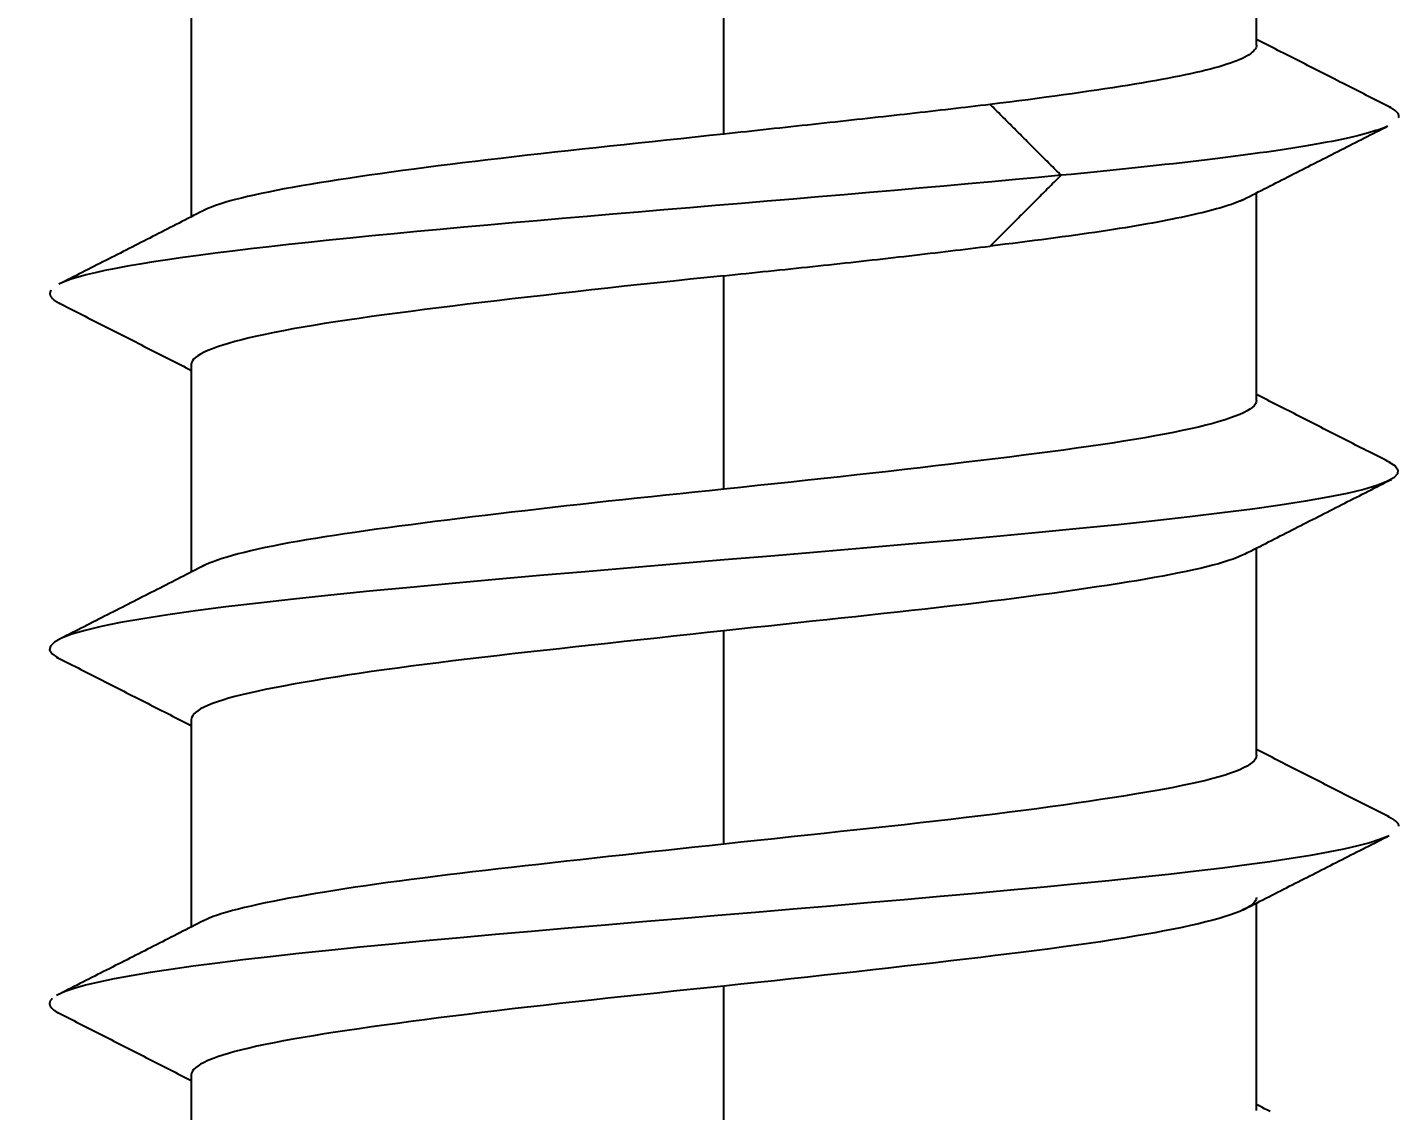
# Model space of a CAD drawing. Extents: x 0 to 395, y 0 to 289.
# Drawn here: x 292.054 to 295.915, y 177.631 to 180.681 of the extents above; entities that cross this region are included whole.
import ezdxf

# ---------------------------------------------------------------- set-up
doc = ezdxf.new("R2010")
doc.units = 0
doc.header["$LTSCALE"] = 10
doc.header["$MEASUREMENT"] = 0
doc.header["$PDMODE"] = 3
doc.header["$PDSIZE"] = -10
doc.layers.get('0').update_dxf_attribs({"linetype": 'CONTINUOUS'})
doc.layers.get('DEFPOINTS').update_dxf_attribs({"linetype": 'CONTINUOUS'})
doc.layers.add('1', color=7, linetype='CONTINUOUS')
doc.styles.add('Daelim Dimension', font='')
doc.styles.get('Daelim Dimension').set_extended_font_data('나눔고딕')
doc.dimstyles.new('DEFAULT', dxfattribs={"dimscale": 2, "dimtxt": 2, "dimasz": 2, "dimexe": 0, "dimexo": 2, "dimgap": 1, "dimtad": 1, "dimdec": 0, "dimzin": 9, "dimdsep": 46, "dimtxsty": 'Daelim Dimension', "dimcen": 0.5, "dimclrd": 5, "dimclre": 5, "dimclrt": 256, "dimadec": 1, "dimazin": 0, "dimtfac": 1, "dimtdec": 0, "dimtix": 1, "dimtmove": 0, "dimatfit": 3, "dimfxl": 1, "dimtolj": 1, "dimtzin": 1, "dimlwd": 9, "dimlwe": 9, "dimarcsym": 0})

# ---------------------------------------------------------------- blocks, each defined once
blk = doc.blocks.new('*D3')
at = {"color": 5, "linetype": 'ByBlock', "lineweight": 9, "ltscale": 0.5, "transparency": 16777216}
for p, q in [((290.0153, 206.1316), (281.6362, 206.1316)), ((281.6362, 178.1316), (281.6362, 202.1316)), ((286.0153, 174.1316), (281.6362, 174.1316))]:
    blk.add_line(p, q, dxfattribs=at)
at = {"color": 5, "ltscale": 0.5, "transparency": 16777216}
for points in [[(280.9695, 202.1316), (282.3028, 202.1316), (281.6362, 206.1316)], [(280.9695, 178.1316), (282.3028, 178.1316), (281.6362, 174.1316)]]:
    blk.add_solid(points, dxfattribs=at)
at = {"layer": 'DEFPOINTS', "color": 0, "ltscale": 0.5, "transparency": 16777216}
for p in [(281.6362, 206.1316), (294.0153, 206.1316), (290.0153, 174.1316)]:
    blk.add_point(p, dxfattribs=at)
at = {"color": 7, "ltscale": 0.5, "transparency": 16777216, "insert": (276.3658, 190.1316), "char_height": 6, "attachment_point": 5, "rotation": 90, "style": 'Daelim Dimension'}
blk.add_mtext('\\A1;32', dxfattribs=at)

msp = doc.modelspace()

# ---------------------------------------------------------------- linework, layer by layer
at = {"layer": '1'}
for p, q in [((295.5153, 180.6312), (295.5153, 181.2151)), ((294.0153, 180.3816), (294.0153, 180.9816)), ((292.5153, 180.7318), (292.5153, 180.148)), ((295.5153, 179.6312), (295.5153, 180.2157)), ((294.0153, 179.3816), (294.0153, 179.9816)), ((292.5153, 179.732), (292.5153, 179.1475)), ((295.5153, 178.6312), (295.5153, 179.2152)), ((294.0153, 178.3816), (294.0153, 178.9816)), ((292.5153, 178.7318), (292.5153, 178.1482)), ((295.5153, 177.6311), (295.5153, 178.2155)), ((294.0153, 177.3816), (294.0153, 177.9816)), ((292.5153, 177.732), (292.5153, 177.1476))]:
    msp.add_line(p, q, dxfattribs=at)
for points in [[(295.8931, 180.4556), (295.8855, 180.4595), (295.8779, 180.4633), (295.8704, 180.4671), (295.8628, 180.471), (295.8553, 180.4748), (295.8477, 180.4786), (295.8401, 180.4825), (295.8326, 180.4863), (295.825, 180.4901), (295.8175, 180.494), (295.8099, 180.4978), (295.8023, 180.5016), (295.7948, 180.5055), (295.7872, 180.5093), (295.7797, 180.5132), (295.7721, 180.517), (295.7646, 180.5208), (295.757, 180.5247), (295.7494, 180.5285), (295.7419, 180.5323), (295.7343, 180.5362), (295.7268, 180.54), (295.7192, 180.5439), (295.7117, 180.5477), (295.7041, 180.5516), (295.6965, 180.5554), (295.689, 180.5592), (295.6814, 180.5631), (295.6739, 180.5669), (295.6663, 180.5708), (295.6588, 180.5746), (295.6512, 180.5785), (295.6437, 180.5823), (295.6361, 180.5862), (295.6286, 180.59), (295.621, 180.5939), (295.6134, 180.5977), (295.6059, 180.6015), (295.5983, 180.6054), (295.5908, 180.6092), (295.5832, 180.6131), (295.5757, 180.6169), (295.5681, 180.6208), (295.5606, 180.6246), (295.553, 180.6285), (295.5455, 180.6323), (295.5379, 180.6362), (295.5304, 180.6401), (295.5228, 180.6439), (295.5153, 180.6478)], [(295.5153, 180.6315), (295.515, 180.6282), (295.514, 180.6248), (295.5123, 180.6215), (295.51, 180.6181), (295.507, 180.6147), (295.5034, 180.6113), (295.4991, 180.6079), (295.4941, 180.6044), (295.4885, 180.601), (295.4823, 180.5977), (295.4755, 180.5943), (295.468, 180.5909), (295.4599, 180.5876), (295.4512, 180.5842), (295.4419, 180.5809), (295.4319, 180.5775), (295.4213, 180.5742), (295.4101, 180.5709), (295.3983, 180.5676), (295.3858, 180.5642), (295.3727, 180.5609), (295.359, 180.5576), (295.3446, 180.5543), (295.3297, 180.551), (295.3143, 180.5477), (295.2983, 180.5444), (295.2818, 180.5412), (295.2648, 180.5379), (295.2472, 180.5347), (295.2292, 180.5314), (295.2105, 180.5282), (295.1914, 180.5249), (295.1718, 180.5216), (295.1516, 180.5183), (295.1309, 180.515), (295.1097, 180.5117), (295.0879, 180.5084), (295.0656, 180.505), (295.0428, 180.5016), (295.0196, 180.4982), (294.9959, 180.4948), (294.9719, 180.4914), (294.9475, 180.488), (294.9227, 180.4847), (294.8974, 180.4813), (294.8718, 180.4779), (294.8458, 180.4745), (294.8194, 180.4711), (294.7926, 180.4677), (294.7654, 180.4643)], [(294.7654, 180.4644), (294.7516, 180.4627), (294.7378, 180.4611), (294.724, 180.4594), (294.7101, 180.4578), (294.6961, 180.4561), (294.6821, 180.4545), (294.668, 180.4529), (294.6539, 180.4512), (294.6397, 180.4496), (294.6254, 180.448), (294.6111, 180.4463), (294.5968, 180.4447), (294.5823, 180.4431), (294.5679, 180.4414), (294.5533, 180.4398), (294.5387, 180.4382), (294.5241, 180.4365), (294.5094, 180.4349), (294.4946, 180.4333), (294.4798, 180.4316), (294.4649, 180.43), (294.45, 180.4284), (294.435, 180.4267), (294.42, 180.4251), (294.4049, 180.4234), (294.3897, 180.4217), (294.3745, 180.4201), (294.3593, 180.4184), (294.3439, 180.4167), (294.3286, 180.415), (294.3131, 180.4134), (294.2976, 180.4117), (294.2821, 180.41), (294.2665, 180.4083), (294.251, 180.4066), (294.2353, 180.4048), (294.2197, 180.4031), (294.2041, 180.4014), (294.1885, 180.3997), (294.1728, 180.398), (294.1571, 180.3963), (294.1414, 180.3946), (294.1257, 180.3929), (294.11, 180.3912), (294.0943, 180.3895), (294.0785, 180.3878), (294.0628, 180.3861), (294.047, 180.3844), (294.0312, 180.3827), (294.0154, 180.381)], [(294.9652, 180.2644), (294.9612, 180.2684), (294.9572, 180.2724), (294.9532, 180.2764), (294.9492, 180.2804), (294.9452, 180.2844), (294.9412, 180.2884), (294.9372, 180.2924), (294.9332, 180.2964), (294.9292, 180.3004), (294.9252, 180.3044), (294.9212, 180.3084), (294.9172, 180.3124), (294.9132, 180.3164), (294.9092, 180.3204), (294.9052, 180.3244), (294.9012, 180.3284), (294.8972, 180.3324), (294.8932, 180.3364), (294.8892, 180.3404), (294.8852, 180.3444), (294.8812, 180.3484), (294.8772, 180.3524), (294.8732, 180.3564), (294.8692, 180.3604), (294.8652, 180.3644), (294.8612, 180.3684), (294.8572, 180.3724), (294.8532, 180.3764), (294.8492, 180.3805), (294.8452, 180.3845), (294.8412, 180.3885), (294.8372, 180.3925), (294.8332, 180.3965), (294.8292, 180.4005), (294.8252, 180.4045), (294.8212, 180.4085), (294.8172, 180.4125), (294.8132, 180.4165), (294.8092, 180.4205), (294.8052, 180.4245), (294.8012, 180.4285), (294.7972, 180.4325), (294.7932, 180.4365), (294.7892, 180.4405), (294.7852, 180.4445), (294.7812, 180.4485), (294.7772, 180.4525), (294.7732, 180.4565), (294.7692, 180.4605), (294.7652, 180.4645)], [(295.8885, 180.4579), (295.8897, 180.4573), (295.8909, 180.4567), (295.8921, 180.4561), (295.8932, 180.4555), (295.8943, 180.4549), (295.8954, 180.4543), (295.8965, 180.4536), (295.8975, 180.453), (295.8985, 180.4524), (295.8995, 180.4518), (295.9004, 180.4512), (295.9013, 180.4506), (295.9022, 180.4499), (295.9031, 180.4493), (295.9039, 180.4487), (295.9047, 180.4481), (295.9055, 180.4475), (295.9062, 180.4469), (295.9069, 180.4463), (295.9076, 180.4456), (295.9082, 180.445), (295.9089, 180.4444), (295.9095, 180.4438), (295.91, 180.4432), (295.9106, 180.4426), (295.9111, 180.442), (295.9116, 180.4413), (295.912, 180.4407), (295.9124, 180.4401), (295.9128, 180.4395), (295.9132, 180.4389), (295.9135, 180.4383), (295.9139, 180.4376), (295.9141, 180.437), (295.9144, 180.4364), (295.9146, 180.4358), (295.9148, 180.4352), (295.915, 180.4346), (295.9151, 180.434), (295.9152, 180.4333), (295.9153, 180.4327), (295.9153, 180.4321), (295.9153, 180.4315), (295.9153, 180.4309), (295.9152, 180.4303), (295.9152, 180.4296), (295.9151, 180.429), (295.9149, 180.4284), (295.9148, 180.4278), (295.9146, 180.4272)], [(294.0154, 180.381), (293.9746, 180.3766), (293.934, 180.3723), (293.8936, 180.3679), (293.8534, 180.3636), (293.8134, 180.3593), (293.7735, 180.3551), (293.7339, 180.3508), (293.6944, 180.3466), (293.6551, 180.3424), (293.6159, 180.3381), (293.577, 180.3339), (293.5383, 180.3297), (293.4997, 180.3254), (293.4617, 180.3212), (293.4242, 180.317), (293.3872, 180.3127), (293.3508, 180.3085), (293.3149, 180.3042), (293.2795, 180.3), (293.2447, 180.2957), (293.2104, 180.2914), (293.1766, 180.287), (293.1434, 180.2827), (293.1107, 180.2783), (293.0785, 180.2739), (293.047, 180.2695), (293.0163, 180.2651), (292.9865, 180.2607), (292.9574, 180.2564), (292.9292, 180.2521), (292.9018, 180.2478), (292.8752, 180.2435), (292.8495, 180.2392), (292.8245, 180.2349), (292.8004, 180.2307), (292.777, 180.2264), (292.7545, 180.2222), (292.7329, 180.2179), (292.7122, 180.2136), (292.6926, 180.2094), (292.674, 180.2052), (292.6564, 180.201), (292.6398, 180.1968), (292.6243, 180.1926), (292.6097, 180.1883), (292.5961, 180.1841), (292.5836, 180.1798), (292.572, 180.1755), (292.5615, 180.1711), (292.552, 180.1667)], [(295.8809, 180.4016), (295.8744, 180.3989), (295.8673, 180.3962), (295.8597, 180.3934), (295.8516, 180.3907), (295.8429, 180.388), (295.8337, 180.3852), (295.824, 180.3825), (295.8138, 180.3797), (295.803, 180.377), (295.7917, 180.3743), (295.7799, 180.3715), (295.7677, 180.3688), (295.7548, 180.3661), (295.7415, 180.3633), (295.7277, 180.3606), (295.7134, 180.3579), (295.6987, 180.3551), (295.6834, 180.3524), (295.6676, 180.3497), (295.6514, 180.3469), (295.6347, 180.3442), (295.6175, 180.3415), (295.5999, 180.3387), (295.5818, 180.336), (295.5632, 180.3333), (295.5442, 180.3305), (295.5247, 180.3278), (295.5048, 180.325), (295.4844, 180.3223), (295.4636, 180.3196), (295.4424, 180.3168), (295.4207, 180.3141), (295.3986, 180.3114), (295.376, 180.3086), (295.3531, 180.3059), (295.3297, 180.3032), (295.306, 180.3004), (295.2818, 180.2977), (295.2573, 180.295), (295.2324, 180.2922), (295.2071, 180.2895), (295.1815, 180.2868), (295.1555, 180.284), (295.1292, 180.2813), (295.1025, 180.2785), (295.0755, 180.2758), (295.0482, 180.2731), (295.0207, 180.2703), (294.9928, 180.2676), (294.9646, 180.2649)], [(295.4704, 180.1928), (295.4787, 180.197), (295.487, 180.2013), (295.4953, 180.2055), (295.5036, 180.2098), (295.5119, 180.214), (295.5202, 180.2182), (295.5285, 180.2225), (295.5368, 180.2267), (295.5451, 180.2309), (295.5534, 180.2352), (295.5617, 180.2394), (295.57, 180.2436), (295.5783, 180.2479), (295.5866, 180.2521), (295.5949, 180.2563), (295.6031, 180.2605), (295.6114, 180.2648), (295.6197, 180.269), (295.628, 180.2732), (295.6363, 180.2775), (295.6446, 180.2817), (295.6529, 180.2859), (295.6612, 180.2901), (295.6695, 180.2944), (295.6778, 180.2986), (295.6861, 180.3028), (295.6944, 180.307), (295.7027, 180.3112), (295.7111, 180.3155), (295.7194, 180.3197), (295.7277, 180.3239), (295.736, 180.3281), (295.7443, 180.3323), (295.7526, 180.3365), (295.7609, 180.3408), (295.7692, 180.345), (295.7775, 180.3492), (295.7858, 180.3534), (295.7941, 180.3576), (295.8024, 180.3618), (295.8107, 180.366), (295.819, 180.3703), (295.8273, 180.3745), (295.8356, 180.3787), (295.844, 180.3829), (295.8523, 180.3871), (295.8606, 180.3913), (295.8689, 180.3955), (295.8772, 180.3997), (295.8855, 180.4039)], [(294.9646, 180.265), (294.901, 180.2589), (294.8361, 180.2528), (294.77, 180.2467), (294.7028, 180.2406), (294.6347, 180.2345), (294.5656, 180.2284), (294.4957, 180.2223), (294.4251, 180.2162), (294.3539, 180.2101), (294.2821, 180.204), (294.2099, 180.1979), (294.1374, 180.1918), (294.0647, 180.1857), (293.9919, 180.1796), (293.9191, 180.1735), (293.8465, 180.1674), (293.7741, 180.1613), (293.702, 180.1552), (293.6304, 180.1491), (293.5593, 180.143), (293.4889, 180.1369), (293.4193, 180.1308), (293.3506, 180.1247), (293.2828, 180.1186), (293.2162, 180.1125), (293.1508, 180.1064), (293.0867, 180.1003), (293.024, 180.0942), (292.9628, 180.0881), (292.9032, 180.082), (292.8452, 180.0759), (292.789, 180.0698), (292.7345, 180.0637), (292.6818, 180.0576), (292.6311, 180.0515), (292.5824, 180.0454), (292.5357, 180.0393), (292.4911, 180.0332), (292.4487, 180.0271), (292.4086, 180.021), (292.3708, 180.0149), (292.3354, 180.0088), (292.3025, 180.0027), (292.2721, 179.9966), (292.2443, 179.9905), (292.2191, 179.9844), (292.1968, 179.9783), (292.1772, 179.9722), (292.1603, 179.9661), (292.1463, 179.9601)], [(294.7652, 180.0654), (294.7692, 180.0694), (294.7732, 180.0734), (294.7771, 180.0774), (294.7811, 180.0814), (294.7851, 180.0854), (294.7891, 180.0894), (294.7931, 180.0934), (294.7971, 180.0974), (294.8011, 180.1014), (294.8051, 180.1054), (294.8091, 180.1094), (294.8131, 180.1134), (294.8171, 180.1174), (294.8211, 180.1214), (294.8251, 180.1254), (294.8291, 180.1294), (294.8331, 180.1334), (294.8371, 180.1375), (294.8411, 180.1415), (294.8451, 180.1455), (294.8491, 180.1495), (294.8531, 180.1535), (294.8571, 180.1575), (294.8611, 180.1615), (294.8651, 180.1655), (294.8691, 180.1695), (294.8731, 180.1735), (294.8771, 180.1775), (294.8811, 180.1815), (294.8851, 180.1855), (294.8891, 180.1895), (294.8931, 180.1935), (294.8971, 180.1975), (294.9011, 180.2015), (294.9051, 180.2055), (294.9091, 180.2095), (294.9131, 180.2135), (294.9171, 180.2175), (294.9211, 180.2215), (294.9251, 180.2255), (294.9291, 180.2295), (294.9331, 180.2335), (294.9371, 180.2375), (294.9411, 180.2415), (294.9451, 180.2455), (294.9491, 180.2495), (294.9531, 180.2535), (294.9571, 180.2575), (294.9611, 180.2615), (294.9651, 180.2655)], [(295.4769, 180.1959), (295.4712, 180.1934), (295.4651, 180.1908), (295.4586, 180.1883), (295.4517, 180.1857), (295.4445, 180.1831), (295.4369, 180.1806), (295.4289, 180.178), (295.4205, 180.1754), (295.4117, 180.1728), (295.4026, 180.1702), (295.393, 180.1676), (295.3831, 180.165), (295.3728, 180.1624), (295.362, 180.1597), (295.3509, 180.1571), (295.3395, 180.1544), (295.3277, 180.1518), (295.3156, 180.1491), (295.3032, 180.1465), (295.2904, 180.1438), (295.2773, 180.1412), (295.2639, 180.1385), (295.2502, 180.1359), (295.2361, 180.1332), (295.2217, 180.1306), (295.207, 180.1279), (295.192, 180.1253), (295.1767, 180.1226), (295.161, 180.12), (295.145, 180.1174), (295.1287, 180.1147), (295.1121, 180.1121), (295.0951, 180.1095), (295.0778, 180.1069), (295.0602, 180.1042), (295.0422, 180.1016), (295.0241, 180.099), (295.0056, 180.0964), (294.9869, 180.0938), (294.968, 180.0912), (294.9488, 180.0887), (294.9294, 180.0861), (294.9097, 180.0835), (294.8898, 180.0809), (294.8697, 180.0784), (294.8493, 180.0758), (294.8287, 180.0732), (294.8078, 180.0706), (294.7866, 180.068), (294.7653, 180.0654)], [(292.5549, 180.1682), (292.5467, 180.164), (292.5384, 180.1598), (292.5302, 180.1556), (292.5219, 180.1513), (292.5137, 180.1471), (292.5054, 180.1429), (292.4972, 180.1387), (292.4889, 180.1345), (292.4807, 180.1303), (292.4724, 180.126), (292.4642, 180.1218), (292.4559, 180.1176), (292.4477, 180.1134), (292.4394, 180.1092), (292.4312, 180.105), (292.4229, 180.1008), (292.4146, 180.0966), (292.4064, 180.0923), (292.3981, 180.0881), (292.3899, 180.0839), (292.3816, 180.0797), (292.3734, 180.0755), (292.3651, 180.0713), (292.3568, 180.0671), (292.3486, 180.0629), (292.3403, 180.0587), (292.3321, 180.0545), (292.3238, 180.0503), (292.3155, 180.0461), (292.3073, 180.0419), (292.299, 180.0376), (292.2907, 180.0334), (292.2825, 180.0292), (292.2742, 180.025), (292.2659, 180.0208), (292.2577, 180.0166), (292.2494, 180.0124), (292.2412, 180.0082), (292.2329, 180.004), (292.2246, 179.9998), (292.2164, 179.9956), (292.2081, 179.9914), (292.1998, 179.9872), (292.1915, 179.983), (292.1833, 179.9788), (292.175, 179.9746), (292.1667, 179.9705), (292.1585, 179.9663), (292.1502, 179.9621), (292.1419, 179.9579)], [(294.0153, 179.9821), (294.0311, 179.9838), (294.0469, 179.9854), (294.0626, 179.987), (294.0783, 179.9887), (294.094, 179.9903), (294.1097, 179.992), (294.1253, 179.9936), (294.141, 179.9952), (294.1565, 179.9968), (294.1721, 179.9985), (294.1876, 180.0001), (294.2031, 180.0017), (294.2186, 180.0034), (294.2341, 180.005), (294.2495, 180.0066), (294.2649, 180.0083), (294.2803, 180.0099), (294.2956, 180.0115), (294.3109, 180.0132), (294.3262, 180.0148), (294.3415, 180.0165), (294.3567, 180.0181), (294.3719, 180.0198), (294.3871, 180.0214), (294.4022, 180.0231), (294.4173, 180.0248), (294.4324, 180.0265), (294.4475, 180.0282), (294.4625, 180.0298), (294.4775, 180.0315), (294.4925, 180.0332), (294.5074, 180.0349), (294.5223, 180.0366), (294.5371, 180.0383), (294.5519, 180.04), (294.5666, 180.0418), (294.5813, 180.0435), (294.5959, 180.0452), (294.6104, 180.0469), (294.6248, 180.0486), (294.6391, 180.0503), (294.6534, 180.052), (294.6677, 180.0537), (294.6818, 180.0554), (294.6959, 180.0571), (294.7099, 180.0587), (294.7238, 180.0604), (294.7377, 180.0621), (294.7515, 180.0638), (294.7653, 180.0655)], [(294.0153, 179.9821), (293.9678, 179.9771), (293.9206, 179.9722), (293.8736, 179.9672), (293.8269, 179.9623), (293.7804, 179.9573), (293.7342, 179.9523), (293.6882, 179.9473), (293.6425, 179.9422), (293.597, 179.9372), (293.5518, 179.9321), (293.5069, 179.9269), (293.4625, 179.9218), (293.4189, 179.9167), (293.376, 179.9116), (293.3338, 179.9066), (293.2923, 179.9016), (293.2516, 179.8966), (293.2115, 179.8916), (293.1722, 179.8867), (293.1336, 179.8817), (293.0957, 179.8768), (293.0587, 179.8718), (293.0226, 179.8669), (292.9877, 179.862), (292.954, 179.857), (292.9213, 179.8521), (292.8897, 179.8472), (292.8592, 179.8422), (292.8299, 179.8372), (292.8016, 179.8322), (292.7745, 179.8272), (292.7485, 179.8221), (292.7237, 179.817), (292.7003, 179.8119), (292.6782, 179.8068), (292.6576, 179.8017), (292.6383, 179.7966), (292.6204, 179.7916), (292.6038, 179.7866), (292.5886, 179.7815), (292.5748, 179.7765), (292.5623, 179.7716), (292.5512, 179.7666), (292.5416, 179.7616), (292.5335, 179.7567), (292.5269, 179.7518), (292.5218, 179.7469), (292.5182, 179.742), (292.516, 179.7371), (292.5153, 179.7321)], [(292.1201, 179.9411), (292.1196, 179.9403), (292.1192, 179.9396), (292.1188, 179.9388), (292.1184, 179.9381), (292.1181, 179.9373), (292.1178, 179.9366), (292.1176, 179.9358), (292.1174, 179.9351), (292.1172, 179.9343), (292.1171, 179.9336), (292.117, 179.9328), (292.117, 179.9321), (292.117, 179.9313), (292.117, 179.9306), (292.1171, 179.9298), (292.1173, 179.9291), (292.1174, 179.9283), (292.1177, 179.9276), (292.1179, 179.9268), (292.1182, 179.9261), (292.1185, 179.9253), (292.1189, 179.9246), (292.1193, 179.9238), (292.1198, 179.9231), (292.1203, 179.9223), (292.1209, 179.9216), (292.1214, 179.9208), (292.1221, 179.9201), (292.1227, 179.9193), (292.1234, 179.9186), (292.1242, 179.9178), (292.125, 179.9171), (292.1258, 179.9163), (292.1267, 179.9156), (292.1276, 179.9148), (292.1286, 179.9141), (292.1295, 179.9133), (292.1306, 179.9126), (292.1317, 179.9118), (292.1328, 179.9111), (292.1339, 179.9103), (292.1351, 179.9096), (292.1364, 179.9088), (292.1377, 179.9081), (292.139, 179.9073), (292.1403, 179.9066), (292.1418, 179.9058), (292.1432, 179.9051), (292.1447, 179.9043), (292.1462, 179.9036)], [(292.1418, 179.9058), (292.1493, 179.902), (292.1568, 179.8982), (292.1642, 179.8944), (292.1717, 179.8906), (292.1792, 179.8868), (292.1867, 179.883), (292.1942, 179.8792), (292.2016, 179.8754), (292.2091, 179.8716), (292.2166, 179.8678), (292.2241, 179.864), (292.2315, 179.8602), (292.239, 179.8564), (292.2465, 179.8526), (292.254, 179.8488), (292.2614, 179.845), (292.2689, 179.8412), (292.2764, 179.8374), (292.2839, 179.8336), (292.2913, 179.8298), (292.2988, 179.826), (292.3063, 179.8222), (292.3138, 179.8184), (292.3212, 179.8146), (292.3287, 179.8108), (292.3362, 179.807), (292.3436, 179.8032), (292.3511, 179.7994), (292.3586, 179.7956), (292.366, 179.7918), (292.3735, 179.788), (292.381, 179.7841), (292.3885, 179.7803), (292.3959, 179.7765), (292.4034, 179.7727), (292.4109, 179.7689), (292.4183, 179.7651), (292.4258, 179.7613), (292.4333, 179.7575), (292.4407, 179.7537), (292.4482, 179.7499), (292.4556, 179.746), (292.4631, 179.7422), (292.4706, 179.7384), (292.478, 179.7346), (292.4855, 179.7308), (292.493, 179.727), (292.5004, 179.7232), (292.5079, 179.7194), (292.5153, 179.7155)], [(295.8924, 179.4555), (295.8849, 179.4593), (295.8774, 179.4632), (295.8698, 179.467), (295.8623, 179.4708), (295.8547, 179.4747), (295.8472, 179.4785), (295.8396, 179.4823), (295.8321, 179.4862), (295.8245, 179.49), (295.817, 179.4938), (295.8094, 179.4977), (295.8019, 179.5015), (295.7944, 179.5053), (295.7868, 179.5092), (295.7793, 179.513), (295.7717, 179.5168), (295.7642, 179.5207), (295.7566, 179.5245), (295.7491, 179.5284), (295.7415, 179.5322), (295.734, 179.536), (295.7265, 179.5399), (295.7189, 179.5437), (295.7114, 179.5476), (295.7038, 179.5514), (295.6963, 179.5552), (295.6887, 179.5591), (295.6812, 179.5629), (295.6737, 179.5668), (295.6661, 179.5706), (295.6586, 179.5745), (295.651, 179.5783), (295.6435, 179.5822), (295.6359, 179.586), (295.6284, 179.5898), (295.6209, 179.5937), (295.6133, 179.5975), (295.6058, 179.6014), (295.5982, 179.6052), (295.5907, 179.6091), (295.5832, 179.6129), (295.5756, 179.6168), (295.5681, 179.6206), (295.5605, 179.6245), (295.553, 179.6283), (295.5454, 179.6322), (295.5379, 179.636), (295.5304, 179.6399), (295.5228, 179.6437), (295.5153, 179.6476)], [(295.5153, 179.6309), (295.5146, 179.626), (295.5123, 179.621), (295.5086, 179.6161), (295.5034, 179.6112), (295.4966, 179.6062), (295.4885, 179.6013), (295.4789, 179.5964), (295.4679, 179.5915), (295.4555, 179.5865), (295.4417, 179.5815), (295.4265, 179.5765), (295.4099, 179.5714), (295.3919, 179.5664), (295.3725, 179.5613), (295.3516, 179.5561), (295.3294, 179.551), (295.306, 179.5459), (295.2814, 179.5409), (295.2557, 179.5359), (295.2287, 179.5309), (295.2006, 179.5259), (295.1713, 179.5209), (295.1408, 179.516), (295.1091, 179.511), (295.0762, 179.5061), (295.0421, 179.5011), (295.0071, 179.4962), (294.9712, 179.4913), (294.9345, 179.4864), (294.897, 179.4815), (294.8587, 179.4766), (294.8195, 179.4716), (294.7795, 179.4667), (294.7387, 179.4617), (294.6971, 179.4566), (294.6546, 179.4515), (294.6114, 179.4464), (294.5677, 179.4413), (294.5237, 179.4362), (294.4792, 179.4311), (294.4344, 179.4261), (294.3892, 179.421), (294.3437, 179.416), (294.2977, 179.411), (294.2514, 179.406), (294.2047, 179.401), (294.1577, 179.3961), (294.1103, 179.3911), (294.0629, 179.3861), (294.0154, 179.3811)], [(295.8888, 179.4574), (295.9054, 179.4463), (295.9131, 179.4353), (295.9119, 179.4243), (295.9018, 179.4133), (295.8826, 179.4022), (295.8544, 179.3912), (295.817, 179.3802), (295.7707, 179.3691), (295.7159, 179.3581), (295.6528, 179.3471), (295.582, 179.3361), (295.5038, 179.325), (295.4187, 179.314), (295.327, 179.303), (295.2291, 179.292), (295.1254, 179.2809), (295.0163, 179.2699), (294.9023, 179.2589), (294.7839, 179.2479), (294.6617, 179.2368), (294.5363, 179.2258), (294.4085, 179.2148), (294.2788, 179.2037), (294.1478, 179.1927), (294.0163, 179.1817), (293.8848, 179.1707), (293.754, 179.1596), (293.6245, 179.1486), (293.497, 179.1376), (293.372, 179.1266), (293.25, 179.1155), (293.1317, 179.1045), (293.0175, 179.0935), (292.9079, 179.0825), (292.8035, 179.0714), (292.7049, 179.0604), (292.6126, 179.0494), (292.527, 179.0383), (292.4488, 179.0273), (292.3784, 179.0163), (292.3161, 179.0053), (292.2619, 178.9942), (292.216, 178.9832), (292.1785, 178.9722), (292.1497, 178.9612), (292.1296, 178.9501), (292.1185, 178.9391), (292.1163, 178.9281), (292.1234, 178.9171), (292.1398, 178.906)], [(295.4835, 179.199), (295.4917, 179.2032), (295.5, 179.2074), (295.5082, 179.2116), (295.5164, 179.2158), (295.5247, 179.22), (295.5329, 179.2242), (295.5411, 179.2284), (295.5494, 179.2326), (295.5576, 179.2368), (295.5658, 179.241), (295.5741, 179.2452), (295.5823, 179.2494), (295.5905, 179.2536), (295.5988, 179.2578), (295.607, 179.262), (295.6152, 179.2662), (295.6235, 179.2704), (295.6317, 179.2746), (295.64, 179.2788), (295.6482, 179.283), (295.6564, 179.2872), (295.6647, 179.2914), (295.6729, 179.2956), (295.6811, 179.2998), (295.6894, 179.304), (295.6976, 179.3082), (295.7059, 179.3124), (295.7141, 179.3166), (295.7223, 179.3208), (295.7306, 179.325), (295.7388, 179.3292), (295.7471, 179.3333), (295.7553, 179.3375), (295.7635, 179.3417), (295.7718, 179.3459), (295.78, 179.3501), (295.7883, 179.3543), (295.7965, 179.3585), (295.8048, 179.3627), (295.813, 179.3669), (295.8212, 179.3711), (295.8295, 179.3752), (295.8377, 179.3794), (295.846, 179.3836), (295.8542, 179.3878), (295.8625, 179.392), (295.8707, 179.3962), (295.8789, 179.4004), (295.8872, 179.4045), (295.8954, 179.4087)], [(294.0154, 179.3811), (293.9741, 179.3768), (293.933, 179.3726), (293.8921, 179.3683), (293.8514, 179.364), (293.8109, 179.3597), (293.7705, 179.3555), (293.7304, 179.3512), (293.6904, 179.3468), (293.6507, 179.3425), (293.6111, 179.3381), (293.5717, 179.3337), (293.5325, 179.3292), (293.4936, 179.3248), (293.4552, 179.3203), (293.4173, 179.3159), (293.38, 179.3115), (293.3433, 179.3071), (293.3071, 179.3027), (293.2714, 179.2983), (293.2362, 179.294), (293.2016, 179.2896), (293.1676, 179.2853), (293.1341, 179.281), (293.1011, 179.2766), (293.0687, 179.2723), (293.0371, 179.268), (293.0063, 179.2637), (292.9763, 179.2594), (292.9472, 179.2551), (292.919, 179.2509), (292.8915, 179.2466), (292.8649, 179.2424), (292.8392, 179.2381), (292.8142, 179.2338), (292.7902, 179.2295), (292.7669, 179.2251), (292.7445, 179.2207), (292.7231, 179.2163), (292.7027, 179.2118), (292.6833, 179.2074), (292.665, 179.203), (292.6477, 179.1986), (292.6315, 179.1942), (292.6163, 179.1898), (292.6021, 179.1854), (292.5889, 179.181), (292.5768, 179.1766), (292.5657, 179.1722), (292.5557, 179.1679), (292.5467, 179.1635)], [(295.4889, 179.2019), (295.4806, 179.1974), (295.4712, 179.1929), (295.4607, 179.1885), (295.4491, 179.1841), (295.4364, 179.1798), (295.4227, 179.1754), (295.4078, 179.1711), (295.3919, 179.1667), (295.3748, 179.1624), (295.3566, 179.158), (295.3374, 179.1537), (295.3173, 179.1493), (295.2961, 179.145), (295.2741, 179.1407), (295.2512, 179.1363), (295.2273, 179.132), (295.2025, 179.1276), (295.1769, 179.1232), (295.1502, 179.1189), (295.1227, 179.1144), (295.0942, 179.11), (295.0648, 179.1055), (295.0346, 179.101), (295.0036, 179.0965), (294.972, 179.092), (294.9398, 179.0875), (294.9069, 179.0831), (294.8734, 179.0786), (294.8392, 179.0742), (294.8044, 179.0698), (294.7689, 179.0654), (294.7328, 179.061), (294.6961, 179.0566), (294.6587, 179.0522), (294.6206, 179.0479), (294.5822, 179.0435), (294.5435, 179.0392), (294.5046, 179.0348), (294.4653, 179.0305), (294.4257, 179.0262), (294.3859, 179.0219), (294.3457, 179.0176), (294.3053, 179.0132), (294.2645, 179.0089), (294.2235, 179.0045), (294.1822, 179), (294.1406, 178.9956), (294.0989, 178.9911), (294.0571, 178.9866), (294.0153, 178.9821)], [(292.5508, 179.1656), (292.5425, 179.1614), (292.5343, 179.1572), (292.5261, 179.153), (292.5179, 179.1488), (292.5097, 179.1446), (292.5014, 179.1404), (292.4932, 179.1362), (292.485, 179.132), (292.4768, 179.1278), (292.4686, 179.1236), (292.4603, 179.1194), (292.4521, 179.1152), (292.4439, 179.111), (292.4357, 179.1068), (292.4274, 179.1026), (292.4192, 179.0984), (292.411, 179.0942), (292.4027, 179.09), (292.3945, 179.0858), (292.3863, 179.0816), (292.3781, 179.0774), (292.3698, 179.0733), (292.3616, 179.0691), (292.3534, 179.0649), (292.3451, 179.0607), (292.3369, 179.0565), (292.3287, 179.0523), (292.3205, 179.0481), (292.3122, 179.0439), (292.304, 179.0397), (292.2958, 179.0355), (292.2875, 179.0314), (292.2793, 179.0272), (292.2711, 179.023), (292.2628, 179.0188), (292.2546, 179.0146), (292.2463, 179.0104), (292.2381, 179.0062), (292.2299, 179.0021), (292.2216, 178.9979), (292.2134, 178.9937), (292.2052, 178.9895), (292.1969, 178.9853), (292.1887, 178.9811), (292.1804, 178.977), (292.1722, 178.9728), (292.164, 178.9686), (292.1557, 178.9644), (292.1475, 178.9602), (292.1392, 178.9561)], [(294.0153, 178.9821), (293.9678, 178.977), (293.9206, 178.9719), (293.8736, 178.9668), (293.8269, 178.9617), (293.7805, 178.9566), (293.7342, 178.9516), (293.6883, 178.9466), (293.6425, 178.9416), (293.5971, 178.9367), (293.5518, 178.9317), (293.5069, 178.9267), (293.4625, 178.9218), (293.4189, 178.9169), (293.3759, 178.912), (293.3338, 178.907), (293.2923, 178.9021), (293.2515, 178.8972), (293.2115, 178.8923), (293.1722, 178.8873), (293.1336, 178.8823), (293.0957, 178.8772), (293.0586, 178.8721), (293.0226, 178.8671), (292.9877, 178.862), (292.954, 178.8569), (292.9213, 178.8518), (292.8897, 178.8467), (292.8593, 178.8417), (292.8299, 178.8366), (292.8017, 178.8316), (292.7745, 178.8266), (292.7485, 178.8215), (292.7237, 178.8165), (292.7003, 178.8116), (292.6782, 178.8067), (292.6576, 178.8017), (292.6383, 178.7969), (292.6203, 178.792), (292.6038, 178.7871), (292.5886, 178.7821), (292.5747, 178.7772), (292.5623, 178.7722), (292.5512, 178.7672), (292.5416, 178.7621), (292.5335, 178.7571), (292.5269, 178.752), (292.5218, 178.747), (292.5182, 178.7419), (292.516, 178.7369), (292.5153, 178.7318)], [(292.1355, 178.9082), (292.1431, 178.9043), (292.1507, 178.9005), (292.1583, 178.8966), (292.1659, 178.8928), (292.1735, 178.8889), (292.1811, 178.8851), (292.1887, 178.8812), (292.1963, 178.8774), (292.2039, 178.8735), (292.2115, 178.8697), (292.2191, 178.8658), (292.2267, 178.862), (292.2343, 178.8581), (292.2419, 178.8542), (292.2495, 178.8504), (292.2571, 178.8465), (292.2647, 178.8427), (292.2723, 178.8388), (292.2799, 178.8349), (292.2875, 178.8311), (292.2951, 178.8272), (292.3026, 178.8234), (292.3102, 178.8195), (292.3178, 178.8156), (292.3254, 178.8118), (292.333, 178.8079), (292.3406, 178.804), (292.3482, 178.8002), (292.3558, 178.7963), (292.3634, 178.7924), (292.371, 178.7886), (292.3786, 178.7847), (292.3862, 178.7808), (292.3938, 178.777), (292.4014, 178.7731), (292.409, 178.7692), (292.4166, 178.7654), (292.4242, 178.7615), (292.4318, 178.7576), (292.4394, 178.7538), (292.447, 178.7499), (292.4546, 178.746), (292.4622, 178.7421), (292.4698, 178.7383), (292.4774, 178.7344), (292.485, 178.7305), (292.4925, 178.7266), (292.5001, 178.7228), (292.5077, 178.7189), (292.5153, 178.715)], [(295.8886, 178.4578), (295.8811, 178.4616), (295.8736, 178.4654), (295.8662, 178.4692), (295.8587, 178.473), (295.8512, 178.4768), (295.8437, 178.4806), (295.8363, 178.4844), (295.8288, 178.4881), (295.8213, 178.4919), (295.8138, 178.4957), (295.8064, 178.4995), (295.7989, 178.5033), (295.7914, 178.5071), (295.784, 178.5109), (295.7765, 178.5147), (295.769, 178.5185), (295.7615, 178.5223), (295.7541, 178.5261), (295.7466, 178.5299), (295.7391, 178.5336), (295.7317, 178.5374), (295.7242, 178.5412), (295.7167, 178.545), (295.7093, 178.5488), (295.7018, 178.5526), (295.6943, 178.5564), (295.6869, 178.5602), (295.6794, 178.564), (295.6719, 178.5678), (295.6645, 178.5716), (295.657, 178.5754), (295.6496, 178.5792), (295.6421, 178.583), (295.6346, 178.5868), (295.6272, 178.5906), (295.6197, 178.5944), (295.6122, 178.5982), (295.6048, 178.602), (295.5973, 178.6058), (295.5899, 178.6096), (295.5824, 178.6134), (295.5749, 178.6172), (295.5675, 178.621), (295.56, 178.6249), (295.5526, 178.6287), (295.5451, 178.6325), (295.5376, 178.6363), (295.5302, 178.6401), (295.5227, 178.6439), (295.5153, 178.6477)], [(295.5153, 178.6315), (295.5146, 178.6265), (295.5123, 178.6214), (295.5086, 178.6164), (295.5034, 178.6112), (295.4967, 178.6061), (295.4885, 178.601), (295.4789, 178.5959), (295.4679, 178.5909), (295.4556, 178.5859), (295.4418, 178.5809), (295.4266, 178.5759), (295.4099, 178.5709), (295.3919, 178.5659), (295.3725, 178.5609), (295.3516, 178.5559), (295.3294, 178.551), (295.306, 178.5461), (295.2814, 178.5412), (295.2557, 178.5363), (295.2287, 178.5314), (295.2006, 178.5265), (295.1712, 178.5216), (295.1407, 178.5166), (295.109, 178.5116), (295.0761, 178.5066), (295.0421, 178.5015), (295.0071, 178.4964), (294.9712, 178.4913), (294.9345, 178.4862), (294.897, 178.4811), (294.8587, 178.4761), (294.8196, 178.4711), (294.7796, 178.466), (294.7388, 178.461), (294.6971, 178.456), (294.6547, 178.451), (294.6114, 178.4459), (294.5677, 178.441), (294.5237, 178.436), (294.4792, 178.4311), (294.4344, 178.4262), (294.3892, 178.4213), (294.3436, 178.4165), (294.2977, 178.4116), (294.2514, 178.4066), (294.2047, 178.4017), (294.1576, 178.3967), (294.1102, 178.3917), (294.0628, 178.3866), (294.0153, 178.3815)], [(295.884, 178.4601), (295.8852, 178.4596), (295.8864, 178.459), (295.8876, 178.4584), (295.8887, 178.4579), (295.8899, 178.4573), (295.8909, 178.4567), (295.892, 178.4562), (295.8931, 178.4556), (295.8941, 178.455), (295.8951, 178.4545), (295.8961, 178.4539), (295.897, 178.4533), (295.898, 178.4528), (295.8989, 178.4522), (295.8997, 178.4516), (295.9006, 178.4511), (295.9014, 178.4505), (295.9022, 178.4499), (295.903, 178.4494), (295.9038, 178.4488), (295.9045, 178.4483), (295.9052, 178.4477), (295.9059, 178.4471), (295.9066, 178.4466), (295.9072, 178.446), (295.9079, 178.4454), (295.9085, 178.4449), (295.909, 178.4443), (295.9096, 178.4437), (295.9101, 178.4432), (295.9106, 178.4426), (295.9111, 178.442), (295.9115, 178.4415), (295.9119, 178.4409), (295.9123, 178.4403), (295.9127, 178.4398), (295.913, 178.4392), (295.9134, 178.4387), (295.9137, 178.4381), (295.9139, 178.4375), (295.9142, 178.437), (295.9144, 178.4364), (295.9146, 178.4358), (295.9148, 178.4353), (295.9149, 178.4347), (295.9151, 178.4341), (295.9152, 178.4336), (295.9152, 178.433), (295.9153, 178.4324), (295.9153, 178.4319)], [(295.4755, 178.1951), (295.4837, 178.1994), (295.492, 178.2036), (295.5002, 178.2078), (295.5085, 178.212), (295.5167, 178.2162), (295.525, 178.2204), (295.5332, 178.2246), (295.5415, 178.2289), (295.5497, 178.2331), (295.558, 178.2373), (295.5662, 178.2415), (295.5745, 178.2457), (295.5828, 178.2499), (295.591, 178.2541), (295.5993, 178.2583), (295.6075, 178.2625), (295.6158, 178.2668), (295.624, 178.271), (295.6323, 178.2752), (295.6406, 178.2794), (295.6488, 178.2836), (295.6571, 178.2878), (295.6653, 178.292), (295.6736, 178.2962), (295.6819, 178.3004), (295.6901, 178.3046), (295.6984, 178.3088), (295.7067, 178.313), (295.7149, 178.3172), (295.7232, 178.3214), (295.7315, 178.3256), (295.7397, 178.3298), (295.748, 178.334), (295.7563, 178.3382), (295.7645, 178.3424), (295.7728, 178.3466), (295.7811, 178.3508), (295.7893, 178.355), (295.7976, 178.3592), (295.8059, 178.3634), (295.8141, 178.3676), (295.8224, 178.3718), (295.8307, 178.376), (295.8389, 178.3802), (295.8472, 178.3844), (295.8555, 178.3886), (295.8638, 178.3928), (295.872, 178.3969), (295.8803, 178.4011), (295.8886, 178.4053)], [(295.8841, 178.4031), (295.8619, 178.3942), (295.834, 178.3853), (295.8004, 178.3763), (295.7614, 178.3674), (295.717, 178.3585), (295.6674, 178.3496), (295.6126, 178.3407), (295.553, 178.3317), (295.4884, 178.3228), (295.4191, 178.3139), (295.3453, 178.305), (295.2671, 178.2961), (295.1849, 178.2871), (295.099, 178.2782), (295.0097, 178.2693), (294.9173, 178.2604), (294.8222, 178.2515), (294.7245, 178.2425), (294.6247, 178.2336), (294.5231, 178.2247), (294.4199, 178.2158), (294.3155, 178.2069), (294.2101, 178.1979), (294.1041, 178.189), (293.9978, 178.1801), (293.8916, 178.1712), (293.7856, 178.1623), (293.6804, 178.1533), (293.5762, 178.1444), (293.4733, 178.1355), (293.372, 178.1266), (293.2728, 178.1177), (293.1759, 178.1087), (293.0816, 178.0998), (292.9902, 178.0909), (292.9022, 178.082), (292.8178, 178.0731), (292.7373, 178.0641), (292.6608, 178.0552), (292.5887, 178.0463), (292.521, 178.0374), (292.4579, 178.0284), (292.3996, 178.0195), (292.3463, 178.0106), (292.298, 178.0017), (292.2551, 177.9928), (292.2176, 177.9838), (292.1858, 177.9749), (292.1597, 177.966), (292.1396, 177.9571)], [(294.0153, 178.3815), (293.9741, 178.377), (293.933, 178.3726), (293.8921, 178.3682), (293.8515, 178.3638), (293.811, 178.3593), (293.7706, 178.355), (293.7305, 178.3506), (293.6906, 178.3462), (293.6508, 178.3418), (293.6113, 178.3375), (293.5719, 178.3331), (293.5327, 178.3288), (293.4938, 178.3244), (293.4554, 178.3201), (293.4175, 178.3158), (293.3802, 178.3115), (293.3434, 178.3072), (293.3072, 178.303), (293.2715, 178.2987), (293.2364, 178.2945), (293.2018, 178.2902), (293.1677, 178.2859), (293.1342, 178.2816), (293.1013, 178.2773), (293.0689, 178.2729), (293.0373, 178.2685), (293.0065, 178.2641), (292.9766, 178.2597), (292.9475, 178.2553), (292.9192, 178.2509), (292.8918, 178.2465), (292.8652, 178.2421), (292.8394, 178.2377), (292.8145, 178.2333), (292.7904, 178.2289), (292.7672, 178.2245), (292.7448, 178.2201), (292.7233, 178.2157), (292.7029, 178.2113), (292.6835, 178.207), (292.6652, 178.2027), (292.6479, 178.1984), (292.6317, 178.1942), (292.6164, 178.1899), (292.6022, 178.1856), (292.5891, 178.1814), (292.5769, 178.1771), (292.5658, 178.1728), (292.5558, 178.1685), (292.5468, 178.1642)], [(295.5153, 178.2315), (295.5146, 178.2265), (295.5123, 178.2216), (295.5086, 178.2166), (295.5034, 178.2117), (295.4967, 178.2067), (295.4885, 178.2018), (295.4789, 178.1969), (295.4679, 178.192), (295.4555, 178.1871), (295.4417, 178.1822), (295.4265, 178.1772), (295.4099, 178.1723), (295.3919, 178.1673), (295.3724, 178.1622), (295.3516, 178.1572), (295.3294, 178.1521), (295.306, 178.147), (295.2814, 178.1419), (295.2556, 178.1369), (295.2287, 178.1318), (295.2006, 178.1267), (295.1713, 178.1217), (295.1408, 178.1167), (295.1091, 178.1116), (295.0762, 178.1066), (295.0421, 178.1016), (295.0071, 178.0967), (294.9712, 178.0918), (294.9345, 178.0869), (294.897, 178.082), (294.8587, 178.0771), (294.8195, 178.0722), (294.7795, 178.0673), (294.7387, 178.0623), (294.697, 178.0574), (294.6546, 178.0524), (294.6113, 178.0473), (294.5676, 178.0423), (294.5236, 178.0372), (294.4791, 178.0322), (294.4343, 178.0271), (294.3891, 178.0221), (294.3436, 178.017), (294.2977, 178.0119), (294.2513, 178.0069), (294.2047, 178.0018), (294.1576, 177.9967), (294.1102, 177.9917), (294.0628, 177.9866), (294.0153, 177.9816)], [(292.5496, 178.1656), (292.5413, 178.1614), (292.533, 178.1572), (292.5248, 178.153), (292.5165, 178.1487), (292.5082, 178.1445), (292.4999, 178.1403), (292.4916, 178.1361), (292.4834, 178.1318), (292.4751, 178.1276), (292.4668, 178.1234), (292.4585, 178.1192), (292.4502, 178.1149), (292.4419, 178.1107), (292.4337, 178.1065), (292.4254, 178.1023), (292.4171, 178.0981), (292.4088, 178.0938), (292.4005, 178.0896), (292.3923, 178.0854), (292.384, 178.0812), (292.3757, 178.077), (292.3674, 178.0728), (292.3591, 178.0685), (292.3509, 178.0643), (292.3426, 178.0601), (292.3343, 178.0559), (292.326, 178.0517), (292.3177, 178.0475), (292.3094, 178.0433), (292.3012, 178.0391), (292.2929, 178.0348), (292.2846, 178.0306), (292.2763, 178.0264), (292.268, 178.0222), (292.2598, 178.018), (292.2515, 178.0138), (292.2432, 178.0096), (292.2349, 178.0054), (292.2266, 178.0012), (292.2183, 177.997), (292.2101, 177.9928), (292.2018, 177.9886), (292.1935, 177.9844), (292.1852, 177.9802), (292.1769, 177.976), (292.1686, 177.9718), (292.1603, 177.9676), (292.1521, 177.9634), (292.1438, 177.9592), (292.1355, 177.955)], [(294.0153, 177.9816), (293.9678, 177.9767), (293.9206, 177.9717), (293.8736, 177.9668), (293.8269, 177.9619), (293.7804, 177.957), (293.7342, 177.9521), (293.6882, 177.9472), (293.6425, 177.9423), (293.597, 177.9373), (293.5518, 177.9323), (293.5068, 177.9272), (293.4625, 177.9222), (293.4188, 177.9171), (293.3759, 177.912), (293.3338, 177.907), (293.2923, 177.9019), (293.2515, 177.8968), (293.2115, 177.8918), (293.1722, 177.8867), (293.1336, 177.8816), (293.0957, 177.8766), (293.0587, 177.8715), (293.0227, 177.8665), (292.9878, 177.8616), (292.954, 177.8566), (292.9213, 177.8517), (292.8897, 177.8468), (292.8592, 177.8419), (292.8299, 177.837), (292.8016, 177.8321), (292.7745, 177.8272), (292.7485, 177.8222), (292.7237, 177.8172), (292.7002, 177.8122), (292.6782, 177.8071), (292.6576, 177.8021), (292.6383, 177.7971), (292.6203, 177.792), (292.6038, 177.787), (292.5886, 177.7819), (292.5747, 177.7768), (292.5623, 177.7717), (292.5512, 177.7666), (292.5416, 177.7615), (292.5335, 177.7564), (292.5269, 177.7514), (292.5218, 177.7465), (292.5182, 177.7415), (292.516, 177.7366), (292.5153, 177.7317)], [(292.1237, 177.9464), (292.1228, 177.9456), (292.122, 177.9448), (292.1212, 177.9439), (292.1205, 177.9431), (292.1199, 177.9423), (292.1193, 177.9415), (292.1187, 177.9406), (292.1182, 177.9398), (292.1177, 177.939), (292.1173, 177.9381), (292.117, 177.9373), (292.1167, 177.9365), (292.1165, 177.9357), (292.1163, 177.9348), (292.1161, 177.934), (292.116, 177.9332), (292.116, 177.9323), (292.116, 177.9315), (292.1161, 177.9307), (292.1162, 177.9299), (292.1164, 177.929), (292.1166, 177.9282), (292.1169, 177.9274), (292.1172, 177.9265), (292.1176, 177.9257), (292.118, 177.9249), (292.1185, 177.9241), (292.119, 177.9232), (292.1196, 177.9224), (292.1202, 177.9216), (292.1209, 177.9207), (292.1216, 177.9199), (292.1224, 177.9191), (292.1232, 177.9183), (292.1241, 177.9174), (292.125, 177.9166), (292.126, 177.9158), (292.1271, 177.9149), (292.1281, 177.9141), (292.1293, 177.9133), (292.1305, 177.9125), (292.1317, 177.9116), (292.133, 177.9108), (292.1343, 177.91), (292.1357, 177.9091), (292.1371, 177.9083), (292.1386, 177.9075), (292.1402, 177.9067), (292.1418, 177.9058), (292.1434, 177.905)], [(292.1392, 177.9071), (292.1468, 177.9033), (292.1543, 177.8995), (292.1618, 177.8956), (292.1694, 177.8918), (292.1769, 177.888), (292.1844, 177.8842), (292.192, 177.8804), (292.1995, 177.8765), (292.207, 177.8727), (292.2145, 177.8689), (292.2221, 177.8651), (292.2296, 177.8613), (292.2371, 177.8574), (292.2446, 177.8536), (292.2522, 177.8498), (292.2597, 177.846), (292.2672, 177.8421), (292.2748, 177.8383), (292.2823, 177.8345), (292.2898, 177.8307), (292.2973, 177.8268), (292.3048, 177.823), (292.3124, 177.8192), (292.3199, 177.8153), (292.3274, 177.8115), (292.3349, 177.8077), (292.3425, 177.8039), (292.35, 177.8), (292.3575, 177.7962), (292.365, 177.7924), (292.3725, 177.7885), (292.3801, 177.7847), (292.3876, 177.7809), (292.3951, 177.777), (292.4026, 177.7732), (292.4101, 177.7694), (292.4177, 177.7655), (292.4252, 177.7617), (292.4327, 177.7579), (292.4402, 177.754), (292.4477, 177.7502), (292.4552, 177.7464), (292.4627, 177.7425), (292.4703, 177.7387), (292.4778, 177.7349), (292.4853, 177.731), (292.4928, 177.7272), (292.5003, 177.7234), (292.5078, 177.7195), (292.5153, 177.7157)], [(295.5533, 177.6286), (295.5457, 177.6324), (295.5381, 177.6363), (295.5305, 177.6402), (295.5229, 177.6441), (295.5153, 177.648)]]:
    msp.add_lwpolyline(points, dxfattribs=at)

# ---------------------------------------------------------------- dimensions: what is measured, and where the dimension line sits
at = {"color": 5, "ltscale": 0.5}
dim = msp.add_linear_dim(base=(281.6362, 206.1316), p1=(290.0153, 174.1316), p2=(294.0153, 206.1316), angle=90, dimstyle='DEFAULT', override={"dimtxt": 3, "dimclrd": 5, "dimclre": 5, "dimclrt": 7, "dimfxl": 1.25, "dimarcsym": 1}, dxfattribs=at)
dim.commit()
dim.dimension.update_dxf_attribs({"geometry": '*D3', "text_midpoint": (276.3658, 190.1316)})

doc.saveas('drawing.dxf')
